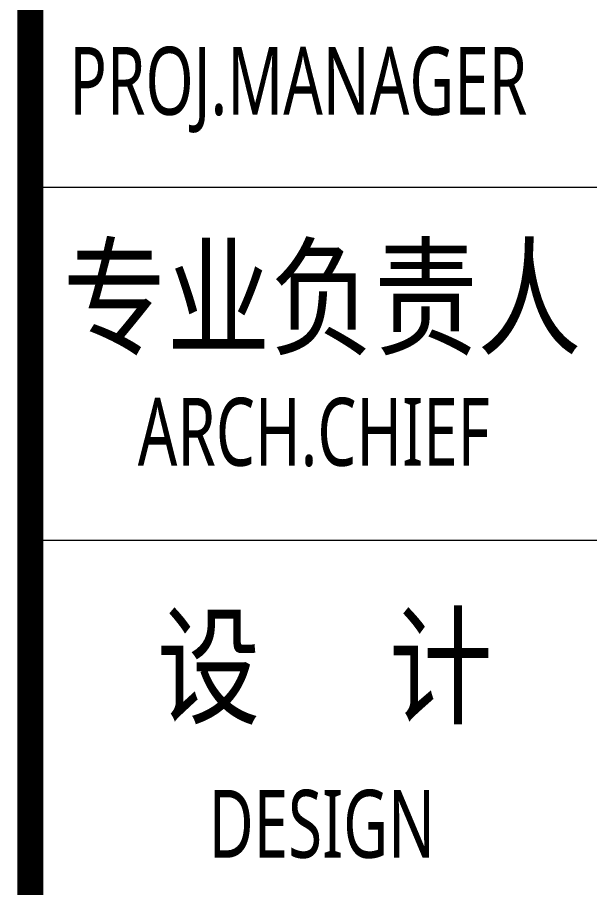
# Model space of a CAD drawing. Header units: inches. Extents: x -3272461 to -2504170, y 403793 to 1071042.
# Drawn here: x -2948588 to -2945426, y 725988 to 730795 of the extents above; entities that cross this region are included whole.
import ezdxf
from ezdxf.enums import TextEntityAlignment as Align

# ---------------------------------------------------------------- set-up
doc = ezdxf.new("R2010")
doc.units = ezdxf.units.IN
doc.header["$LTSCALE"] = 1000
doc.header["$MEASUREMENT"] = 0
doc.layers.get('0').update_dxf_attribs({"lineweight": 18})
doc.layers.add('0-TK', color=4, linetype='Continuous', lineweight=18)
doc.layers.add('PUB_TITLE', color=153, linetype='Continuous', lineweight=18)
doc.styles.add('-黑体', font='', dxfattribs={"width": 0.7})
doc.styles.get('-黑体').set_extended_font_data('微软雅黑')

msp = doc.modelspace()

# ---------------------------------------------------------------- linework, layer by layer
at = {"layer": '0-TK'}
msp.add_lwpolyline([(-2948516.4, 712630.6, 144, 144, 0), (-2948516.4, 772630.6, 144, 144, 0)], format="xyseb", dxfattribs=at)
at = {"layer": 'PUB_TITLE'}
for p, q in [((-2948516.4, 729856.8), (-2942202.2, 729856.8)), ((-2948516.4, 727906.8), (-2942202.2, 727906.8))]:
    msp.add_line(p, q, dxfattribs=at)

# ---------------------------------------------------------------- texts
at = {"style": '-黑体'}
for s, height, width, p in [('PROJ.MANAGER', 375, 0.7, (-2948300.4, 730444.5)), ('专业负责人', 525, 0.8, (-2948336.4, 729248.1)), ('ARCH.CHIEF', 375, 0.7, (-2947923, 728505.9)), ('DESIGN', 375, 0.7, (-2947531.6, 726340.2))]:
    msp.add_text(s, height=height, dxfattribs=dict(at, width=width)).set_placement(p, align=Align.MIDDLE_LEFT)
at = {"insert": (-2947818.3, 727180.1), "char_height": 525, "width": 2865.051, "attachment_point": 4, "style": '-黑体'}
msp.add_mtext('{\\W0.8;设     计}', dxfattribs=at)

doc.saveas('drawing.dxf')
